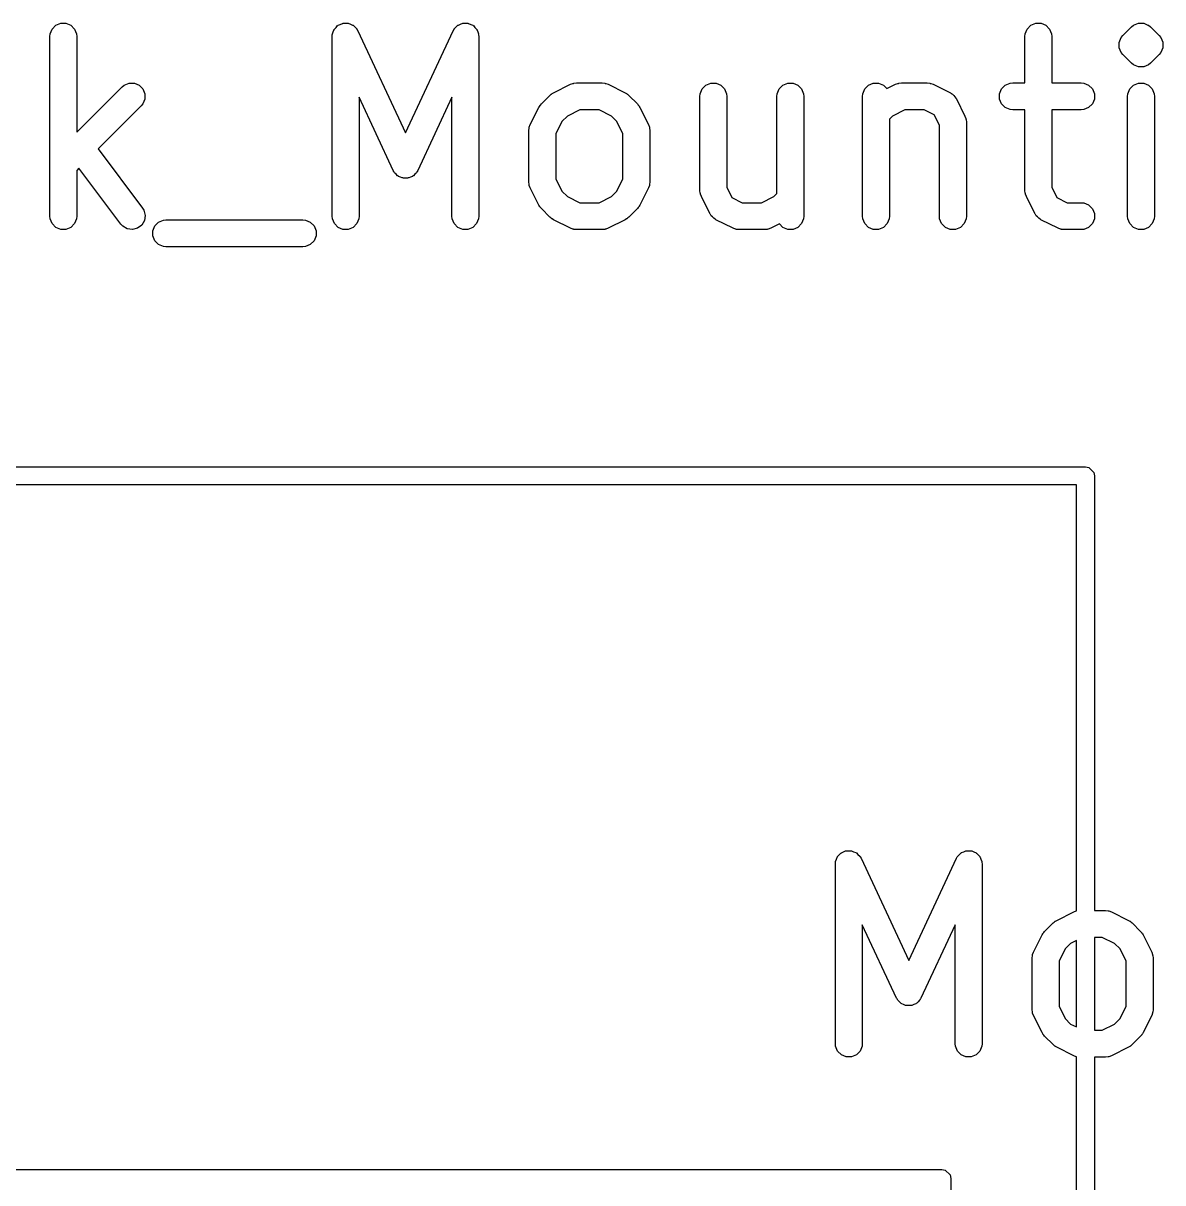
# Model space of a CAD drawing. Extents: x 0.58 to 7.69, y -5.21 to -0.56.
# Drawn here: x 6.8946 to 7.1444, y -0.8159 to -0.5618 of the extents above; entities that cross this region are included whole.
import ezdxf

# ---------------------------------------------------------------- set-up
doc = ezdxf.new("R2010")
doc.units = 0
doc.header["$MEASUREMENT"] = 0
doc.layers.add('BLACK', color=7, linetype='CONTINUOUS')

msp = doc.modelspace()

# ---------------------------------------------------------------- linework, layer by layer
at = {"layer": 'BLACK', "linetype": 'CONTINUOUS'}
for p, q in [((6.90052, -0.56413), (6.90096, -0.56306)), ((6.90096, -0.56306), (6.90177, -0.56225)), ((6.90177, -0.56225), (6.90284, -0.56181)), ((6.90284, -0.56181), (6.90399, -0.56181)), ((6.90399, -0.56181), (6.90505, -0.56225)), ((6.90505, -0.56225), (6.90587, -0.56306)), ((6.90587, -0.56306), (6.90631, -0.56413)), ((6.96239, -0.56413), (6.96258, -0.56365)), ((6.96258, -0.56365), (6.96276, -0.56317)), ((6.96276, -0.56317), (6.9628, -0.56312)), ((6.9628, -0.56312), (6.96283, -0.56306)), ((6.96283, -0.56306), (6.96319, -0.5627)), ((6.96319, -0.5627), (6.96353, -0.56232)), ((6.96353, -0.56232), (6.96359, -0.56229)), ((6.96359, -0.56229), (6.96364, -0.56225)), ((6.96364, -0.56225), (6.96411, -0.56205)), ((6.96411, -0.56205), (6.96458, -0.56183)), ((6.96458, -0.56183), (6.96464, -0.56183)), ((6.96464, -0.56183), (6.96471, -0.56181)), ((6.96471, -0.56181), (6.96522, -0.56181)), ((6.96522, -0.56181), (6.96573, -0.56178)), ((6.96573, -0.56178), (6.96579, -0.56181)), ((6.96579, -0.56181), (6.96586, -0.56181)), ((6.96586, -0.56181), (6.96633, -0.562)), ((6.96633, -0.562), (6.96681, -0.56218)), ((6.96681, -0.56218), (6.96686, -0.56222)), ((6.96686, -0.56222), (6.96692, -0.56225)), ((6.96692, -0.56225), (6.96728, -0.56261)), ((6.96728, -0.56261), (6.96766, -0.56295)), ((6.96766, -0.56295), (6.96771, -0.56303)), ((6.96771, -0.56303), (6.96774, -0.56306)), ((6.96774, -0.56306), (6.96776, -0.56313)), ((6.96776, -0.56313), (6.96796, -0.56345)), ((6.96796, -0.56345), (6.9784, -0.58584)), ((6.9784, -0.58584), (6.98885, -0.56345)), ((6.98885, -0.56345), (6.98905, -0.56313)), ((6.98905, -0.56313), (6.98907, -0.56306)), ((6.98907, -0.56306), (6.9891, -0.56303)), ((6.9891, -0.56303), (6.98915, -0.56295)), ((6.98915, -0.56295), (6.98953, -0.56261)), ((6.98953, -0.56261), (6.98989, -0.56225)), ((6.98989, -0.56225), (6.98995, -0.56222)), ((6.98995, -0.56222), (6.99, -0.56218)), ((6.99, -0.56218), (6.99048, -0.562)), ((6.99048, -0.562), (6.99095, -0.56181)), ((6.99095, -0.56181), (6.99102, -0.56181)), ((6.99102, -0.56181), (6.99108, -0.56178)), ((6.99108, -0.56178), (6.99159, -0.56181)), ((6.99159, -0.56181), (6.9921, -0.56181)), ((6.9921, -0.56181), (6.99217, -0.56183)), ((6.99217, -0.56183), (6.99223, -0.56183)), ((6.99223, -0.56183), (6.9927, -0.56205)), ((6.9927, -0.56205), (6.99317, -0.56225)), ((6.99317, -0.56225), (6.99322, -0.56229)), ((6.99322, -0.56229), (6.99328, -0.56232)), ((6.99328, -0.56232), (6.99362, -0.5627)), ((6.99362, -0.5627), (6.99398, -0.56306)), ((6.99398, -0.56306), (6.99401, -0.56312)), ((6.99401, -0.56312), (6.99405, -0.56317)), ((6.99405, -0.56317), (6.99423, -0.56365)), ((6.99423, -0.56365), (6.99442, -0.56413)), ((7.11424, -0.56413), (7.11468, -0.56306)), ((7.11468, -0.56306), (7.1155, -0.56225)), ((7.1155, -0.56225), (7.11656, -0.56181)), ((7.11656, -0.56181), (7.11771, -0.56181)), ((7.11771, -0.56181), (7.11878, -0.56225)), ((7.11878, -0.56225), (7.11959, -0.56306)), ((7.11959, -0.56306), (7.12003, -0.56413)), ((7.13567, -0.56449), (7.13755, -0.56261)), ((7.13755, -0.56261), (7.13799, -0.56225)), ((7.13799, -0.56225), (7.13906, -0.56181)), ((7.13906, -0.56181), (7.14021, -0.56181)), ((7.14021, -0.56181), (7.14021, -0.56181)), ((7.14021, -0.56181), (7.14111, -0.56218)), ((7.14111, -0.56218), (7.14128, -0.56225)), ((7.14128, -0.56225), (7.14172, -0.56261)), ((7.14172, -0.56261), (7.1436, -0.56449)), ((6.90046, -0.5647), (6.90052, -0.56413)), ((6.90046, -0.60407), (6.90046, -0.5647)), ((6.90631, -0.56413), (6.90637, -0.5647)), ((6.90637, -0.5647), (6.90637, -0.58569)), ((6.96233, -0.5647), (6.96237, -0.56432)), ((6.96233, -0.60407), (6.96233, -0.5647)), ((6.96236, -0.56425), (6.96238, -0.56422)), ((6.96237, -0.56432), (6.96236, -0.56425)), ((6.96238, -0.56422), (6.96239, -0.56413)), ((6.99442, -0.56413), (6.99443, -0.56422)), ((6.99443, -0.56422), (6.99445, -0.56425)), ((6.99445, -0.56425), (6.99444, -0.56432)), ((6.99444, -0.56432), (6.99448, -0.5647)), ((6.99448, -0.5647), (6.99448, -0.60407)), ((7.11418, -0.5647), (7.11424, -0.56413)), ((7.11418, -0.57487), (7.11418, -0.5647)), ((7.12003, -0.56413), (7.12009, -0.5647)), ((7.12009, -0.5647), (7.12009, -0.57487)), ((7.13486, -0.566), (7.1353, -0.56494)), ((7.13486, -0.56715), (7.13486, -0.566)), ((7.1353, -0.56494), (7.13567, -0.56449)), ((7.1436, -0.56449), (7.14396, -0.56494)), ((7.14396, -0.56494), (7.14438, -0.56595)), ((7.14438, -0.56595), (7.14441, -0.566)), ((7.14441, -0.566), (7.14441, -0.56715)), ((7.1353, -0.56822), (7.13486, -0.56715)), ((7.13567, -0.56866), (7.1353, -0.56822)), ((7.13755, -0.57054), (7.13567, -0.56866)), ((7.1436, -0.56866), (7.14172, -0.57054)), ((7.14396, -0.56822), (7.1436, -0.56866)), ((7.14441, -0.56715), (7.14396, -0.56822)), ((7.13799, -0.57091), (7.13755, -0.57054)), ((7.13906, -0.57135), (7.13799, -0.57091)), ((7.14021, -0.57135), (7.13906, -0.57135)), ((7.13906, -0.57135), (7.13906, -0.57135)), ((7.14128, -0.57091), (7.14021, -0.57135)), ((7.14021, -0.57135), (7.14021, -0.57135)), ((7.14172, -0.57054), (7.14128, -0.57091)), ((6.90637, -0.58569), (6.91632, -0.57574)), ((6.91632, -0.57574), (6.91677, -0.57537)), ((6.91677, -0.57537), (6.91784, -0.57493)), ((6.91784, -0.57493), (6.91899, -0.57493)), ((6.91899, -0.57493), (6.92005, -0.57537)), ((6.92005, -0.57537), (6.92087, -0.57618)), ((6.92087, -0.57618), (6.92131, -0.57725)), ((7.01083, -0.57706), (7.01458, -0.57518)), ((7.01458, -0.57518), (7.01512, -0.57498)), ((7.01512, -0.57498), (7.01523, -0.57497)), ((7.01523, -0.57497), (7.01532, -0.57493)), ((7.01532, -0.57493), (7.0159, -0.57487)), ((7.0159, -0.57487), (7.02152, -0.57487)), ((7.02152, -0.57487), (7.0221, -0.57493)), ((7.0221, -0.57493), (7.0222, -0.57497)), ((7.0222, -0.57497), (7.0223, -0.57498)), ((7.0223, -0.57498), (7.02285, -0.57518)), ((7.02285, -0.57518), (7.02659, -0.57706)), ((7.043, -0.57725), (7.04344, -0.57618)), ((7.04344, -0.57618), (7.04426, -0.57537)), ((7.04426, -0.57537), (7.04532, -0.57493)), ((7.04532, -0.57493), (7.04647, -0.57493)), ((7.04647, -0.57493), (7.04754, -0.57537)), ((7.04754, -0.57537), (7.04835, -0.57618)), ((7.04835, -0.57618), (7.04879, -0.57725)), ((7.05987, -0.57725), (7.06031, -0.57618)), ((7.06031, -0.57618), (7.06113, -0.57537)), ((7.06113, -0.57537), (7.06219, -0.57493)), ((7.06219, -0.57493), (7.06335, -0.57493)), ((7.06335, -0.57493), (7.06441, -0.57537)), ((7.06441, -0.57537), (7.06522, -0.57618)), ((7.06522, -0.57618), (7.06567, -0.57725)), ((7.07862, -0.57725), (7.07906, -0.57618)), ((7.07906, -0.57618), (7.07988, -0.57537)), ((7.07988, -0.57537), (7.08094, -0.57493)), ((7.08094, -0.57493), (7.08209, -0.57493)), ((7.08209, -0.57493), (7.08316, -0.57537)), ((7.08316, -0.57537), (7.08392, -0.57613)), ((7.08392, -0.57613), (7.08582, -0.57518)), ((7.08582, -0.57518), (7.08636, -0.57498)), ((7.08636, -0.57498), (7.08647, -0.57497)), ((7.08647, -0.57497), (7.08657, -0.57493)), ((7.08657, -0.57493), (7.08714, -0.57487)), ((7.08714, -0.57487), (7.09277, -0.57487)), ((7.09277, -0.57487), (7.09334, -0.57493)), ((7.09334, -0.57493), (7.09344, -0.57497)), ((7.09344, -0.57497), (7.09355, -0.57498)), ((7.09355, -0.57498), (7.09409, -0.57518)), ((7.09409, -0.57518), (7.09784, -0.57706)), ((7.10862, -0.57725), (7.10906, -0.57618)), ((7.10906, -0.57618), (7.10987, -0.57537)), ((7.10987, -0.57537), (7.11094, -0.57493)), ((7.11094, -0.57493), (7.11151, -0.57487)), ((7.11151, -0.57487), (7.11418, -0.57487)), ((7.12009, -0.57487), (7.12651, -0.57487)), ((7.12651, -0.57487), (7.12709, -0.57493)), ((7.12709, -0.57493), (7.12815, -0.57537)), ((7.12815, -0.57537), (7.12897, -0.57618)), ((7.12897, -0.57618), (7.12941, -0.57725)), ((7.13674, -0.57725), (7.13718, -0.57618)), ((7.13718, -0.57618), (7.13799, -0.57537)), ((7.13799, -0.57537), (7.13906, -0.57493)), ((7.13906, -0.57493), (7.14021, -0.57493)), ((7.14021, -0.57493), (7.14128, -0.57537)), ((7.14128, -0.57537), (7.14209, -0.57618)), ((7.14209, -0.57618), (7.14253, -0.57725)), ((6.92131, -0.5784), (6.92087, -0.57947)), ((6.92131, -0.57725), (6.92131, -0.5784)), ((6.97573, -0.59407), (6.96823, -0.57801)), ((6.96823, -0.57801), (6.96823, -0.60407)), ((6.98858, -0.57801), (6.98108, -0.59407)), ((6.98858, -0.60407), (6.98858, -0.57801)), ((7.00819, -0.57949), (7.01006, -0.57761)), ((7.01006, -0.57761), (7.01029, -0.57743)), ((7.01029, -0.57743), (7.01034, -0.57737)), ((7.01034, -0.57737), (7.01043, -0.57731)), ((7.01043, -0.57731), (7.01051, -0.57724)), ((7.01051, -0.57724), (7.01058, -0.57721)), ((7.01058, -0.57721), (7.01083, -0.57706)), ((7.02659, -0.57706), (7.02684, -0.57721)), ((7.02684, -0.57721), (7.02691, -0.57724)), ((7.02691, -0.57724), (7.027, -0.57731)), ((7.027, -0.57731), (7.02708, -0.57737)), ((7.02708, -0.57737), (7.02714, -0.57743)), ((7.02714, -0.57743), (7.02736, -0.57761)), ((7.02736, -0.57761), (7.02924, -0.57949)), ((7.04294, -0.57782), (7.043, -0.57725)), ((7.04294, -0.59845), (7.04294, -0.57782)), ((7.04879, -0.57725), (7.04885, -0.57782)), ((7.04885, -0.57782), (7.04885, -0.59775)), ((7.05982, -0.57782), (7.05987, -0.57725)), ((7.05982, -0.5991), (7.05982, -0.57782)), ((7.06567, -0.57725), (7.06572, -0.57782)), ((7.06572, -0.57782), (7.06572, -0.60407)), ((7.07856, -0.57782), (7.07862, -0.57725)), ((7.07856, -0.60407), (7.07856, -0.57782)), ((7.09784, -0.57706), (7.09793, -0.57712)), ((7.09793, -0.57712), (7.09798, -0.57713)), ((7.09798, -0.57713), (7.09803, -0.57718)), ((7.09803, -0.57718), (7.09833, -0.57737)), ((7.09833, -0.57737), (7.09857, -0.57765)), ((7.09857, -0.57765), (7.09885, -0.57789)), ((7.09885, -0.57789), (7.09903, -0.57818)), ((7.09903, -0.57818), (7.09908, -0.57824)), ((7.09908, -0.57824), (7.0991, -0.57828)), ((7.0991, -0.57828), (7.09916, -0.57838)), ((7.09916, -0.57838), (7.10103, -0.58213)), ((7.10862, -0.5784), (7.10862, -0.57725)), ((7.10906, -0.57947), (7.10862, -0.5784)), ((7.12941, -0.5784), (7.12897, -0.57947)), ((7.12941, -0.57725), (7.12941, -0.5784)), ((7.13668, -0.57782), (7.13674, -0.57725)), ((7.13668, -0.60407), (7.13668, -0.57782)), ((7.14253, -0.57725), (7.14259, -0.57782)), ((7.14259, -0.57782), (7.14259, -0.60407)), ((6.9205, -0.57991), (6.91106, -0.58935)), ((6.92087, -0.57947), (6.9205, -0.57991)), ((7.00576, -0.584), (7.00763, -0.58025)), ((7.00763, -0.58025), (7.00779, -0.58001)), ((7.00779, -0.58001), (7.00782, -0.57993)), ((7.00782, -0.57993), (7.00789, -0.57985)), ((7.00789, -0.57985), (7.00794, -0.57976)), ((7.00794, -0.57976), (7.008, -0.57971)), ((7.008, -0.57971), (7.00819, -0.57949)), ((7.0166, -0.58078), (7.0139, -0.58213)), ((7.02083, -0.58078), (7.0166, -0.58078)), ((7.02353, -0.58213), (7.02083, -0.58078)), ((7.02924, -0.57949), (7.02942, -0.57971)), ((7.02942, -0.57971), (7.02948, -0.57976)), ((7.02948, -0.57976), (7.02954, -0.57985)), ((7.02954, -0.57985), (7.0296, -0.57993)), ((7.0296, -0.57993), (7.02963, -0.58001)), ((7.02963, -0.58001), (7.02979, -0.58025)), ((7.02979, -0.58025), (7.03166, -0.584)), ((7.08784, -0.58078), (7.08514, -0.58213)), ((7.09207, -0.58078), (7.08784, -0.58078)), ((7.09431, -0.5819), (7.09207, -0.58078)), ((7.09544, -0.58415), (7.09431, -0.5819)), ((7.10987, -0.58028), (7.10906, -0.57947)), ((7.11094, -0.58072), (7.10987, -0.58028)), ((7.11151, -0.58078), (7.11094, -0.58072)), ((7.11418, -0.58078), (7.11151, -0.58078)), ((7.11418, -0.59845), (7.11418, -0.58078)), ((7.12651, -0.58078), (7.12009, -0.58078)), ((7.12009, -0.58078), (7.12009, -0.59775)), ((7.12709, -0.58072), (7.12651, -0.58078)), ((7.12815, -0.58028), (7.12709, -0.58072)), ((7.12897, -0.57947), (7.12815, -0.58028)), ((7.00555, -0.58454), (7.00576, -0.584)), ((7.0127, -0.58332), (7.01135, -0.58602)), ((7.0139, -0.58213), (7.0127, -0.58332)), ((7.02472, -0.58332), (7.02353, -0.58213)), ((7.02607, -0.58602), (7.02472, -0.58332)), ((7.03166, -0.584), (7.03187, -0.58454)), ((7.08514, -0.58213), (7.08447, -0.5828)), ((7.08447, -0.5828), (7.08447, -0.60407)), ((7.09544, -0.60407), (7.09544, -0.58415)), ((7.10103, -0.58213), (7.10124, -0.58267)), ((7.10124, -0.58267), (7.10125, -0.58278)), ((7.10125, -0.58278), (7.10129, -0.58287)), ((7.10129, -0.58287), (7.10134, -0.58345)), ((7.10134, -0.58345), (7.10134, -0.60407)), ((7.00545, -0.58532), (7.00551, -0.58475)), ((7.00545, -0.59657), (7.00545, -0.58532)), ((7.00551, -0.58475), (7.00555, -0.58465)), ((7.00555, -0.58465), (7.00555, -0.58454)), ((7.01135, -0.58602), (7.01135, -0.59588)), ((7.02607, -0.59588), (7.02607, -0.58602)), ((7.03187, -0.58454), (7.03188, -0.58465)), ((7.03188, -0.58465), (7.03192, -0.58475)), ((7.03192, -0.58475), (7.03198, -0.58532)), ((7.03198, -0.58532), (7.03198, -0.59657)), ((6.91106, -0.58935), (6.92077, -0.6023)), ((6.90684, -0.59357), (6.90637, -0.59405)), ((6.90637, -0.59405), (6.90637, -0.60407)), ((6.91605, -0.60584), (6.90684, -0.59357)), ((6.97585, -0.59428), (6.97573, -0.59407)), ((6.97588, -0.59435), (6.97585, -0.59428)), ((6.97593, -0.5944), (6.97588, -0.59435)), ((6.97602, -0.59457), (6.97593, -0.5944)), ((6.97636, -0.59487), (6.97602, -0.59457)), ((6.98079, -0.59457), (6.98045, -0.59487)), ((6.98088, -0.5944), (6.98079, -0.59457)), ((6.98093, -0.59435), (6.98088, -0.5944)), ((6.98096, -0.59428), (6.98093, -0.59435)), ((6.98108, -0.59407), (6.98096, -0.59428)), ((6.97666, -0.5952), (6.97636, -0.59487)), ((6.97678, -0.59526), (6.97666, -0.5952)), ((6.97687, -0.59535), (6.97678, -0.59526)), ((6.9773, -0.5955), (6.97687, -0.59535)), ((6.9777, -0.59569), (6.9773, -0.5955)), ((6.97783, -0.5957), (6.9777, -0.59569)), ((6.97796, -0.59574), (6.97783, -0.5957)), ((6.97841, -0.59572), (6.97796, -0.59574)), ((6.97885, -0.59574), (6.97841, -0.59572)), ((6.97898, -0.5957), (6.97885, -0.59574)), ((6.97911, -0.59569), (6.97898, -0.5957)), ((6.97951, -0.5955), (6.97911, -0.59569)), ((6.97994, -0.59535), (6.97951, -0.5955)), ((6.98003, -0.59526), (6.97994, -0.59535)), ((6.98015, -0.5952), (6.98003, -0.59526)), ((6.98045, -0.59487), (6.98015, -0.5952)), ((7.00551, -0.59715), (7.00545, -0.59657)), ((7.00555, -0.59725), (7.00551, -0.59715)), ((7.01135, -0.59588), (7.0127, -0.59857)), ((7.02472, -0.59857), (7.02607, -0.59588)), ((7.03192, -0.59715), (7.03188, -0.59725)), ((7.03198, -0.59657), (7.03192, -0.59715)), ((7.00555, -0.59735), (7.00555, -0.59725)), ((7.00576, -0.59789), (7.00555, -0.59735)), ((7.00763, -0.60164), (7.00576, -0.59789)), ((7.0127, -0.59857), (7.0139, -0.59977)), ((7.02353, -0.59977), (7.02472, -0.59857)), ((7.03166, -0.59789), (7.02979, -0.60164)), ((7.03187, -0.59735), (7.03166, -0.59789)), ((7.03188, -0.59725), (7.03187, -0.59735)), ((7.043, -0.59902), (7.04294, -0.59845)), ((7.04304, -0.59912), (7.043, -0.59902)), ((7.04305, -0.59923), (7.04304, -0.59912)), ((7.04326, -0.59977), (7.04305, -0.59923)), ((7.04885, -0.59775), (7.04997, -0.6)), ((7.05915, -0.59977), (7.05982, -0.5991)), ((7.11424, -0.59902), (7.11418, -0.59845)), ((7.11428, -0.59912), (7.11424, -0.59902)), ((7.11429, -0.59923), (7.11428, -0.59912)), ((7.1145, -0.59977), (7.11429, -0.59923)), ((7.12009, -0.59775), (7.12121, -0.6)), ((7.00779, -0.60189), (7.00763, -0.60164)), ((7.00782, -0.60196), (7.00779, -0.60189)), ((7.00789, -0.60204), (7.00782, -0.60196)), ((7.00794, -0.60213), (7.00789, -0.60204)), ((7.008, -0.60218), (7.00794, -0.60213)), ((7.00819, -0.60241), (7.008, -0.60218)), ((7.0139, -0.59977), (7.0166, -0.60112)), ((7.0166, -0.60112), (7.02083, -0.60112)), ((7.02083, -0.60112), (7.02353, -0.59977)), ((7.02942, -0.60218), (7.02924, -0.60241)), ((7.02948, -0.60213), (7.02942, -0.60218)), ((7.02954, -0.60204), (7.02948, -0.60213)), ((7.0296, -0.60196), (7.02954, -0.60204)), ((7.02963, -0.60189), (7.0296, -0.60196)), ((7.02979, -0.60164), (7.02963, -0.60189)), ((7.04513, -0.60352), (7.04326, -0.59977)), ((7.04997, -0.6), (7.05222, -0.60112)), ((7.05222, -0.60112), (7.05645, -0.60112)), ((7.05645, -0.60112), (7.05915, -0.59977)), ((7.11637, -0.60352), (7.1145, -0.59977)), ((7.12121, -0.6), (7.12346, -0.60112)), ((7.12346, -0.60112), (7.12651, -0.60112)), ((7.12651, -0.60112), (7.12709, -0.60118)), ((7.12709, -0.60118), (7.12815, -0.60162)), ((7.12815, -0.60162), (7.12897, -0.60243)), ((6.90052, -0.60465), (6.90046, -0.60407)), ((6.90096, -0.60571), (6.90052, -0.60465)), ((6.90631, -0.60465), (6.90587, -0.60571)), ((6.90637, -0.60407), (6.90631, -0.60465)), ((6.92077, -0.6023), (6.92107, -0.60279)), ((6.92107, -0.60279), (6.92136, -0.60391)), ((6.92136, -0.60391), (6.9212, -0.60505)), ((6.96239, -0.60465), (6.96233, -0.60407)), ((6.96283, -0.60571), (6.96239, -0.60465)), ((6.96818, -0.60465), (6.96774, -0.60571)), ((6.96823, -0.60407), (6.96818, -0.60465)), ((6.98863, -0.60465), (6.98858, -0.60407)), ((6.98907, -0.60571), (6.98863, -0.60465)), ((6.99442, -0.60465), (6.99398, -0.60571)), ((6.99448, -0.60407), (6.99442, -0.60465)), ((7.01006, -0.60428), (7.00819, -0.60241)), ((7.01029, -0.60447), (7.01006, -0.60428)), ((7.01034, -0.60453), (7.01029, -0.60447)), ((7.01043, -0.60459), (7.01034, -0.60453)), ((7.01051, -0.60465), (7.01043, -0.60459)), ((7.01058, -0.60468), (7.01051, -0.60465)), ((7.01083, -0.60484), (7.01058, -0.60468)), ((7.02684, -0.60468), (7.02659, -0.60484)), ((7.02691, -0.60465), (7.02684, -0.60468)), ((7.027, -0.60459), (7.02691, -0.60465)), ((7.02708, -0.60453), (7.027, -0.60459)), ((7.02714, -0.60447), (7.02708, -0.60453)), ((7.02736, -0.60428), (7.02714, -0.60447)), ((7.02924, -0.60241), (7.02736, -0.60428)), ((7.04519, -0.60361), (7.04513, -0.60352)), ((7.04521, -0.60366), (7.04519, -0.60361)), ((7.04526, -0.60372), (7.04521, -0.60366)), ((7.04544, -0.60401), (7.04526, -0.60372)), ((7.04572, -0.60425), (7.04544, -0.60401)), ((7.04596, -0.60453), (7.04572, -0.60425)), ((7.04625, -0.60471), (7.04596, -0.60453)), ((7.04631, -0.60476), (7.04625, -0.60471)), ((7.04635, -0.60478), (7.04631, -0.60476)), ((7.06567, -0.60465), (7.06522, -0.60571)), ((7.06572, -0.60407), (7.06567, -0.60465)), ((7.07862, -0.60465), (7.07856, -0.60407)), ((7.07906, -0.60571), (7.07862, -0.60465)), ((7.08441, -0.60465), (7.08397, -0.60571)), ((7.08447, -0.60407), (7.08441, -0.60465)), ((7.09549, -0.60465), (7.09544, -0.60407)), ((7.09593, -0.60571), (7.09549, -0.60465)), ((7.10129, -0.60465), (7.10085, -0.60571)), ((7.10134, -0.60407), (7.10129, -0.60465)), ((7.11643, -0.60361), (7.11637, -0.60352)), ((7.11645, -0.60366), (7.11643, -0.60361)), ((7.1165, -0.60372), (7.11645, -0.60366)), ((7.11668, -0.60401), (7.1165, -0.60372)), ((7.11696, -0.60425), (7.11668, -0.60401)), ((7.1172, -0.60453), (7.11696, -0.60425)), ((7.11749, -0.60471), (7.1172, -0.60453)), ((7.11755, -0.60476), (7.11749, -0.60471)), ((7.1176, -0.60478), (7.11755, -0.60476)), ((7.12897, -0.60243), (7.12941, -0.6035)), ((7.12941, -0.60465), (7.12897, -0.60571)), ((7.12941, -0.6035), (7.12941, -0.60465)), ((7.13674, -0.60465), (7.13668, -0.60407)), ((7.13718, -0.60571), (7.13674, -0.60465)), ((7.14253, -0.60465), (7.14209, -0.60571)), ((7.14259, -0.60407), (7.14253, -0.60465)), ((6.90177, -0.60653), (6.90096, -0.60571)), ((6.90284, -0.60697), (6.90177, -0.60653)), ((6.90399, -0.60697), (6.90284, -0.60697)), ((6.90505, -0.60653), (6.90399, -0.60697)), ((6.90587, -0.60571), (6.90505, -0.60653)), ((6.91644, -0.60627), (6.91605, -0.60584)), ((6.91743, -0.60686), (6.91644, -0.60627)), ((6.91857, -0.60702), (6.91743, -0.60686)), ((6.91969, -0.60673), (6.91857, -0.60702)), ((6.92061, -0.60604), (6.91969, -0.60673)), ((6.9212, -0.60505), (6.92061, -0.60604)), ((6.92302, -0.60725), (6.92346, -0.60618)), ((6.92302, -0.6084), (6.92302, -0.60725)), ((6.92346, -0.60618), (6.92427, -0.60537)), ((6.92427, -0.60537), (6.92534, -0.60493)), ((6.92534, -0.60493), (6.92591, -0.60487)), ((6.92591, -0.60487), (6.95591, -0.60487)), ((6.95591, -0.60487), (6.95648, -0.60493)), ((6.95648, -0.60493), (6.95755, -0.60537)), ((6.95755, -0.60537), (6.95836, -0.60618)), ((6.95836, -0.60618), (6.9588, -0.60725)), ((6.9588, -0.60725), (6.9588, -0.6084)), ((6.96364, -0.60653), (6.96283, -0.60571)), ((6.96471, -0.60697), (6.96364, -0.60653)), ((6.96586, -0.60697), (6.96471, -0.60697)), ((6.96692, -0.60653), (6.96586, -0.60697)), ((6.96774, -0.60571), (6.96692, -0.60653)), ((6.98989, -0.60653), (6.98907, -0.60571)), ((6.99095, -0.60697), (6.98989, -0.60653)), ((6.9921, -0.60697), (6.99095, -0.60697)), ((6.99317, -0.60653), (6.9921, -0.60697)), ((6.99398, -0.60571), (6.99317, -0.60653)), ((7.01458, -0.60671), (7.01083, -0.60484)), ((7.01512, -0.60692), (7.01458, -0.60671)), ((7.01523, -0.60693), (7.01512, -0.60692)), ((7.01532, -0.60697), (7.01523, -0.60693)), ((7.0159, -0.60702), (7.01532, -0.60697)), ((7.02152, -0.60702), (7.0159, -0.60702)), ((7.0221, -0.60697), (7.02152, -0.60702)), ((7.0222, -0.60693), (7.0221, -0.60697)), ((7.0223, -0.60692), (7.0222, -0.60693)), ((7.02285, -0.60671), (7.0223, -0.60692)), ((7.02659, -0.60484), (7.02285, -0.60671)), ((7.04645, -0.60484), (7.04635, -0.60478)), ((7.0502, -0.60671), (7.04645, -0.60484)), ((7.05074, -0.60692), (7.0502, -0.60671)), ((7.05085, -0.60693), (7.05074, -0.60692)), ((7.05094, -0.60697), (7.05085, -0.60693)), ((7.05152, -0.60702), (7.05094, -0.60697)), ((7.05715, -0.60702), (7.05152, -0.60702)), ((7.05772, -0.60697), (7.05715, -0.60702)), ((7.05782, -0.60693), (7.05772, -0.60697)), ((7.05793, -0.60692), (7.05782, -0.60693)), ((7.05847, -0.60671), (7.05793, -0.60692)), ((7.06037, -0.60576), (7.05847, -0.60671)), ((7.06113, -0.60653), (7.06037, -0.60576)), ((7.06219, -0.60697), (7.06113, -0.60653)), ((7.06335, -0.60697), (7.06219, -0.60697)), ((7.06441, -0.60653), (7.06335, -0.60697)), ((7.06522, -0.60571), (7.06441, -0.60653)), ((7.07988, -0.60653), (7.07906, -0.60571)), ((7.08094, -0.60697), (7.07988, -0.60653)), ((7.08209, -0.60697), (7.08094, -0.60697)), ((7.08316, -0.60653), (7.08209, -0.60697)), ((7.08397, -0.60571), (7.08316, -0.60653)), ((7.09675, -0.60653), (7.09593, -0.60571)), ((7.09781, -0.60697), (7.09675, -0.60653)), ((7.09897, -0.60697), (7.09781, -0.60697)), ((7.10003, -0.60653), (7.09897, -0.60697)), ((7.10085, -0.60571), (7.10003, -0.60653)), ((7.11769, -0.60484), (7.1176, -0.60478)), ((7.12144, -0.60671), (7.11769, -0.60484)), ((7.12198, -0.60692), (7.12144, -0.60671)), ((7.12209, -0.60693), (7.12198, -0.60692)), ((7.12219, -0.60697), (7.12209, -0.60693)), ((7.12276, -0.60702), (7.12219, -0.60697)), ((7.12651, -0.60702), (7.12276, -0.60702)), ((7.12709, -0.60697), (7.12651, -0.60702)), ((7.12815, -0.60653), (7.12709, -0.60697)), ((7.12897, -0.60571), (7.12815, -0.60653)), ((7.13799, -0.60653), (7.13718, -0.60571)), ((7.13906, -0.60697), (7.13799, -0.60653)), ((7.14021, -0.60697), (7.13906, -0.60697)), ((7.14128, -0.60653), (7.14021, -0.60697)), ((7.14209, -0.60571), (7.14128, -0.60653)), ((6.92346, -0.60946), (6.92302, -0.6084)), ((6.92427, -0.61028), (6.92346, -0.60946)), ((6.95836, -0.60946), (6.95755, -0.61028)), ((6.9588, -0.6084), (6.95836, -0.60946)), ((6.92534, -0.61072), (6.92427, -0.61028)), ((6.92591, -0.61077), (6.92534, -0.61072)), ((6.95591, -0.61077), (6.92591, -0.61077)), ((6.95648, -0.61072), (6.95591, -0.61077)), ((6.95755, -0.61028), (6.95648, -0.61072)), ((6.77312, -0.659), (7.12745, -0.659)), ((7.12745, -0.659), (7.1282, -0.65915)), ((7.1282, -0.65915), (7.12927, -0.66022)), ((7.12927, -0.66022), (7.12942, -0.66097)), ((7.12548, -0.66294), (6.77509, -0.66294)), ((7.12548, -0.7563), (7.12548, -0.66294)), ((7.12942, -0.66097), (7.12942, -0.7562)), ((7.07289, -0.74498), (7.07306, -0.7445)), ((7.07306, -0.7445), (7.07311, -0.74445)), ((7.07311, -0.74445), (7.07313, -0.74439)), ((7.07313, -0.74439), (7.07349, -0.74403)), ((7.07349, -0.74403), (7.07384, -0.74365)), ((7.07384, -0.74365), (7.0739, -0.74362)), ((7.0739, -0.74362), (7.07395, -0.74358)), ((7.07395, -0.74358), (7.07442, -0.74338)), ((7.07442, -0.74338), (7.07488, -0.74316)), ((7.07488, -0.74316), (7.07495, -0.74316)), ((7.07495, -0.74316), (7.07501, -0.74314)), ((7.07501, -0.74314), (7.07552, -0.74314)), ((7.07552, -0.74314), (7.07603, -0.74311)), ((7.07603, -0.74311), (7.0761, -0.74314)), ((7.0761, -0.74314), (7.07616, -0.74314)), ((7.07616, -0.74314), (7.07664, -0.74333)), ((7.07664, -0.74333), (7.07712, -0.74351)), ((7.07712, -0.74351), (7.07717, -0.74355)), ((7.07717, -0.74355), (7.07723, -0.74358)), ((7.07723, -0.74358), (7.07759, -0.74394)), ((7.07759, -0.74394), (7.07797, -0.74428)), ((7.07797, -0.74428), (7.07801, -0.74436)), ((7.07801, -0.74436), (7.07804, -0.74439)), ((7.07804, -0.74439), (7.07807, -0.74446)), ((7.07807, -0.74446), (7.07826, -0.74478)), ((7.09916, -0.74478), (7.09935, -0.74446)), ((7.09935, -0.74446), (7.09938, -0.74439)), ((7.09938, -0.74439), (7.09941, -0.74436)), ((7.09941, -0.74436), (7.09945, -0.74428)), ((7.09945, -0.74428), (7.09983, -0.74394)), ((7.09983, -0.74394), (7.10019, -0.74358)), ((7.10019, -0.74358), (7.10025, -0.74355)), ((7.10025, -0.74355), (7.1003, -0.74351)), ((7.1003, -0.74351), (7.10078, -0.74333)), ((7.10078, -0.74333), (7.10126, -0.74314)), ((7.10126, -0.74314), (7.10132, -0.74314)), ((7.10132, -0.74314), (7.10138, -0.74311)), ((7.10138, -0.74311), (7.1019, -0.74314)), ((7.1019, -0.74314), (7.10241, -0.74314)), ((7.10241, -0.74314), (7.10247, -0.74316)), ((7.10247, -0.74316), (7.10254, -0.74316)), ((7.10254, -0.74316), (7.103, -0.74338)), ((7.103, -0.74338), (7.10347, -0.74358)), ((7.10347, -0.74358), (7.10352, -0.74362)), ((7.10352, -0.74362), (7.10358, -0.74365)), ((7.10358, -0.74365), (7.10393, -0.74403)), ((7.10393, -0.74403), (7.10429, -0.74439)), ((7.10429, -0.74439), (7.10431, -0.74445)), ((7.10431, -0.74445), (7.10436, -0.7445)), ((7.10436, -0.7445), (7.10453, -0.74498)), ((7.07263, -0.74603), (7.07267, -0.74565)), ((7.07263, -0.7854), (7.07263, -0.74603)), ((7.07267, -0.74558), (7.07268, -0.74555)), ((7.07267, -0.74565), (7.07267, -0.74558)), ((7.07268, -0.74555), (7.07269, -0.74546)), ((7.07269, -0.74546), (7.07289, -0.74498)), ((7.07826, -0.74478), (7.08871, -0.76717)), ((7.08871, -0.76717), (7.09916, -0.74478)), ((7.10453, -0.74498), (7.10473, -0.74546)), ((7.10473, -0.74546), (7.10474, -0.74555)), ((7.10474, -0.74555), (7.10475, -0.74558)), ((7.10475, -0.74558), (7.10475, -0.74565)), ((7.10475, -0.74565), (7.10479, -0.74603)), ((7.10479, -0.74603), (7.10479, -0.7854)), ((7.12114, -0.75839), (7.12488, -0.75651)), ((7.12488, -0.75651), (7.12543, -0.75631)), ((7.12543, -0.75631), (7.12548, -0.7563)), ((7.12942, -0.7562), (7.13183, -0.7562)), ((7.13183, -0.7562), (7.13241, -0.75626)), ((7.13241, -0.75626), (7.1325, -0.7563)), ((7.1325, -0.7563), (7.13261, -0.75631)), ((7.13261, -0.75631), (7.13315, -0.75651)), ((7.13315, -0.75651), (7.1369, -0.75839)), ((7.08603, -0.7754), (7.07854, -0.75934)), ((7.07854, -0.75934), (7.07854, -0.7854)), ((7.09888, -0.75934), (7.09139, -0.7754)), ((7.09888, -0.7854), (7.09888, -0.75934)), ((7.11849, -0.76082), (7.12037, -0.75894)), ((7.12037, -0.75894), (7.12059, -0.75876)), ((7.12059, -0.75876), (7.12065, -0.7587)), ((7.12065, -0.7587), (7.12073, -0.75864)), ((7.12073, -0.75864), (7.12082, -0.75857)), ((7.12082, -0.75857), (7.12089, -0.75854)), ((7.12089, -0.75854), (7.12114, -0.75839)), ((7.1369, -0.75839), (7.13715, -0.75854)), ((7.13715, -0.75854), (7.13722, -0.75857)), ((7.13722, -0.75857), (7.1373, -0.75864)), ((7.1373, -0.75864), (7.13739, -0.7587)), ((7.13739, -0.7587), (7.13744, -0.75876)), ((7.13744, -0.75876), (7.13767, -0.75894)), ((7.13767, -0.75894), (7.13954, -0.76082)), ((7.11607, -0.76533), (7.11794, -0.76158)), ((7.11794, -0.76158), (7.1181, -0.76134)), ((7.1181, -0.76134), (7.11813, -0.76126)), ((7.11813, -0.76126), (7.11819, -0.76118)), ((7.11819, -0.76118), (7.11825, -0.76109)), ((7.11825, -0.76109), (7.11831, -0.76104)), ((7.11831, -0.76104), (7.11849, -0.76082)), ((7.13113, -0.76211), (7.12942, -0.76211)), ((7.12942, -0.76211), (7.12942, -0.78245)), ((7.13383, -0.76346), (7.13113, -0.76211)), ((7.13954, -0.76082), (7.13973, -0.76104)), ((7.13973, -0.76104), (7.13979, -0.76109)), ((7.13979, -0.76109), (7.13984, -0.76118)), ((7.13984, -0.76118), (7.13991, -0.76126)), ((7.13991, -0.76126), (7.13994, -0.76134)), ((7.13994, -0.76134), (7.14009, -0.76158)), ((7.14009, -0.76158), (7.14197, -0.76533)), ((7.12301, -0.76465), (7.12166, -0.76735)), ((7.1242, -0.76346), (7.12301, -0.76465)), ((7.12548, -0.76282), (7.1242, -0.76346)), ((7.12548, -0.78174), (7.12548, -0.76282)), ((7.13503, -0.76465), (7.13383, -0.76346)), ((7.13638, -0.76735), (7.13503, -0.76465)), ((7.11575, -0.76665), (7.11581, -0.76608)), ((7.11575, -0.7779), (7.11575, -0.76665)), ((7.11581, -0.76608), (7.11585, -0.76598)), ((7.11585, -0.76598), (7.11586, -0.76587)), ((7.11586, -0.76587), (7.11607, -0.76533)), ((7.12166, -0.76735), (7.12166, -0.77721)), ((7.13638, -0.77721), (7.13638, -0.76735)), ((7.14197, -0.76533), (7.14218, -0.76587)), ((7.14218, -0.76587), (7.14218, -0.76598)), ((7.14218, -0.76598), (7.14222, -0.76608)), ((7.14222, -0.76608), (7.14228, -0.76665)), ((7.14228, -0.76665), (7.14228, -0.7779)), ((7.08616, -0.77561), (7.08603, -0.7754)), ((7.08619, -0.77568), (7.08616, -0.77561)), ((7.08623, -0.77573), (7.08619, -0.77568)), ((7.08633, -0.7759), (7.08623, -0.77573)), ((7.08666, -0.7762), (7.08633, -0.7759)), ((7.08696, -0.77653), (7.08666, -0.7762)), ((7.08708, -0.77659), (7.08696, -0.77653)), ((7.08718, -0.77668), (7.08708, -0.77659)), ((7.0876, -0.77683), (7.08718, -0.77668)), ((7.08801, -0.77702), (7.0876, -0.77683)), ((7.08814, -0.77703), (7.08801, -0.77702)), ((7.08826, -0.77707), (7.08814, -0.77703)), ((7.08871, -0.77705), (7.08826, -0.77707)), ((7.08916, -0.77707), (7.08871, -0.77705)), ((7.08928, -0.77703), (7.08916, -0.77707)), ((7.08941, -0.77702), (7.08928, -0.77703)), ((7.08982, -0.77683), (7.08941, -0.77702)), ((7.09024, -0.77668), (7.08982, -0.77683)), ((7.09034, -0.77659), (7.09024, -0.77668)), ((7.09046, -0.77653), (7.09034, -0.77659)), ((7.09076, -0.7762), (7.09046, -0.77653)), ((7.09109, -0.7759), (7.09076, -0.7762)), ((7.09119, -0.77573), (7.09109, -0.7759)), ((7.09123, -0.77568), (7.09119, -0.77573)), ((7.09126, -0.77561), (7.09123, -0.77568)), ((7.09139, -0.7754), (7.09126, -0.77561)), ((7.12166, -0.77721), (7.12301, -0.7799)), ((7.13503, -0.7799), (7.13638, -0.77721)), ((7.11581, -0.77848), (7.11575, -0.7779)), ((7.11585, -0.77858), (7.11581, -0.77848)), ((7.11586, -0.77868), (7.11585, -0.77858)), ((7.11607, -0.77922), (7.11586, -0.77868)), ((7.11794, -0.78297), (7.11607, -0.77922)), ((7.12301, -0.7799), (7.1242, -0.7811)), ((7.13383, -0.7811), (7.13503, -0.7799)), ((7.14197, -0.77922), (7.14009, -0.78297)), ((7.14218, -0.77868), (7.14197, -0.77922)), ((7.14222, -0.77848), (7.14218, -0.77858)), ((7.14218, -0.77858), (7.14218, -0.77868)), ((7.14228, -0.7779), (7.14222, -0.77848)), ((7.1242, -0.7811), (7.12548, -0.78174)), ((7.12942, -0.78245), (7.13113, -0.78245)), ((7.13113, -0.78245), (7.13383, -0.7811)), ((7.1181, -0.78322), (7.11794, -0.78297)), ((7.11813, -0.78329), (7.1181, -0.78322)), ((7.11819, -0.78337), (7.11813, -0.78329)), ((7.11825, -0.78346), (7.11819, -0.78337)), ((7.11831, -0.78351), (7.11825, -0.78346)), ((7.11849, -0.78374), (7.11831, -0.78351)), ((7.12037, -0.78561), (7.11849, -0.78374)), ((7.13954, -0.78374), (7.13767, -0.78561)), ((7.13973, -0.78351), (7.13954, -0.78374)), ((7.13979, -0.78346), (7.13973, -0.78351)), ((7.13984, -0.78337), (7.13979, -0.78346)), ((7.13991, -0.78329), (7.13984, -0.78337)), ((7.13994, -0.78322), (7.13991, -0.78329)), ((7.14009, -0.78297), (7.13994, -0.78322)), ((7.07269, -0.78598), (7.07263, -0.7854)), ((7.07313, -0.78704), (7.07269, -0.78598)), ((7.07395, -0.78786), (7.07313, -0.78704)), ((7.07804, -0.78704), (7.07723, -0.78786)), ((7.07848, -0.78598), (7.07804, -0.78704)), ((7.07854, -0.7854), (7.07848, -0.78598)), ((7.09894, -0.78598), (7.09888, -0.7854)), ((7.09938, -0.78704), (7.09894, -0.78598)), ((7.10019, -0.78786), (7.09938, -0.78704)), ((7.10429, -0.78704), (7.10347, -0.78786)), ((7.10473, -0.78598), (7.10429, -0.78704)), ((7.10479, -0.7854), (7.10473, -0.78598)), ((7.12059, -0.7858), (7.12037, -0.78561)), ((7.12065, -0.78586), (7.12059, -0.7858)), ((7.12073, -0.78592), (7.12065, -0.78586)), ((7.12082, -0.78598), (7.12073, -0.78592)), ((7.12089, -0.78601), (7.12082, -0.78598)), ((7.12114, -0.78617), (7.12089, -0.78601)), ((7.12488, -0.78804), (7.12114, -0.78617)), ((7.1369, -0.78617), (7.13315, -0.78804)), ((7.13715, -0.78601), (7.1369, -0.78617)), ((7.13722, -0.78598), (7.13715, -0.78601)), ((7.1373, -0.78592), (7.13722, -0.78598)), ((7.13739, -0.78586), (7.1373, -0.78592)), ((7.13744, -0.7858), (7.13739, -0.78586)), ((7.13767, -0.78561), (7.13744, -0.7858)), ((7.07501, -0.7883), (7.07395, -0.78786)), ((7.07616, -0.7883), (7.07501, -0.7883)), ((7.07723, -0.78786), (7.07616, -0.7883)), ((7.10126, -0.7883), (7.10019, -0.78786)), ((7.10241, -0.7883), (7.10126, -0.7883)), ((7.10347, -0.78786), (7.10241, -0.7883)), ((7.12543, -0.78825), (7.12488, -0.78804)), ((7.12548, -0.78825), (7.12543, -0.78825)), ((7.12548, -1.19165), (7.12548, -0.78825)), ((7.13183, -0.78835), (7.12942, -0.78835)), ((7.12942, -0.78835), (7.12942, -1.19246)), ((7.13241, -0.7883), (7.13183, -0.78835)), ((7.1325, -0.78826), (7.13241, -0.7883)), ((7.13261, -0.78825), (7.1325, -0.78826)), ((7.13315, -0.78804), (7.13261, -0.78825)), ((6.77509, -0.81294), (7.09595, -0.81294)), ((7.09595, -0.81294), (7.09671, -0.81309)), ((7.09671, -0.81309), (7.09777, -0.81415)), ((7.09777, -0.81415), (7.09792, -0.81491)), ((7.09792, -0.81491), (7.09792, -1.18892))]:
    msp.add_line(p, q, dxfattribs=at)

doc.saveas('drawing.dxf')
